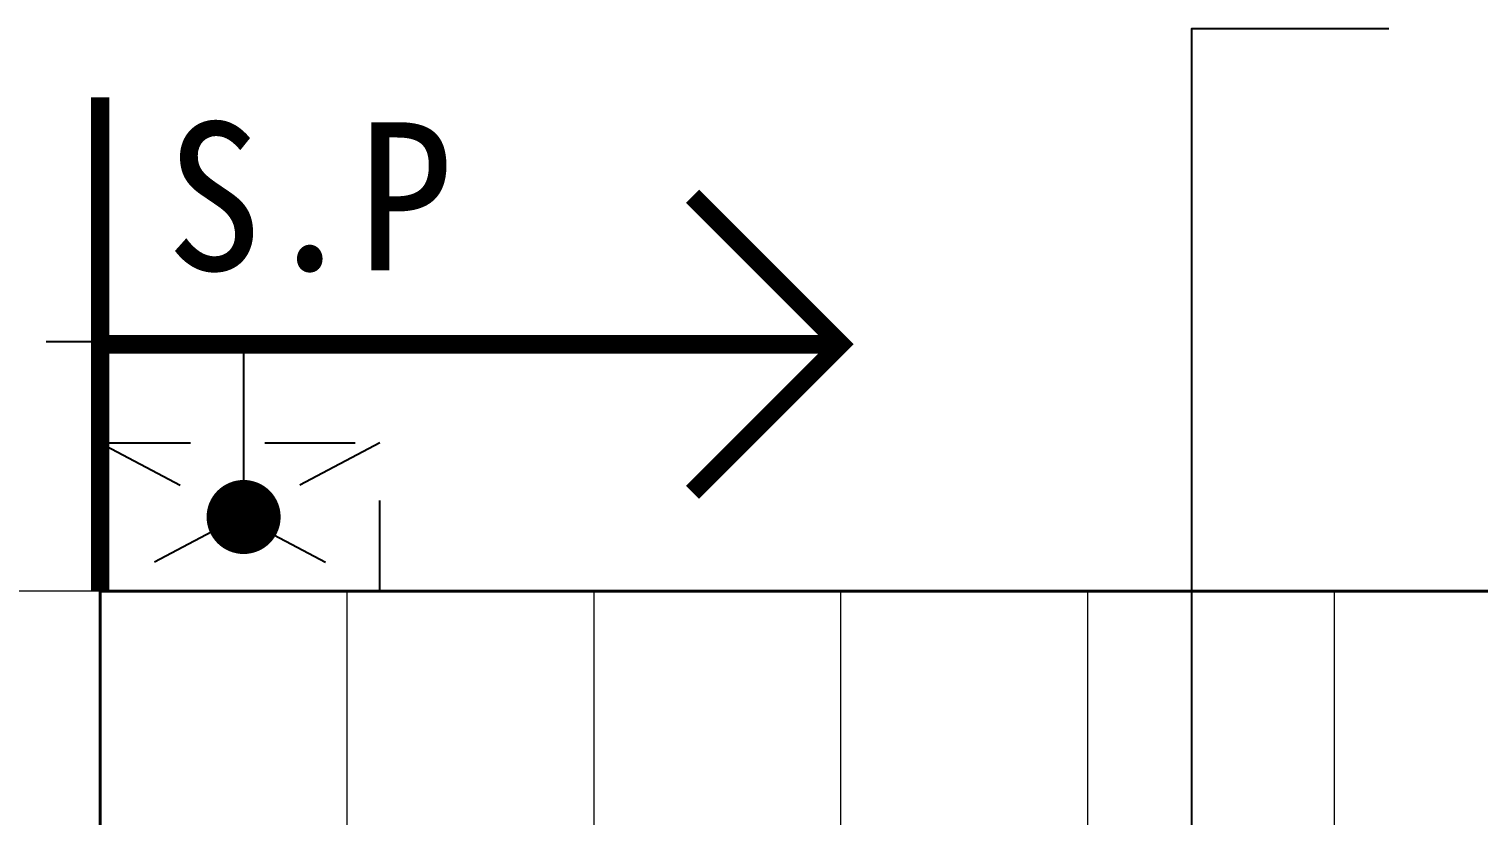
# Model space of a CAD drawing. Header units: millimetres. Extents: x -423835 to -174325, y -1379898 to -1311126.
# Drawn here: x -236237 to -234475, y -1368104 to -1367149 of the extents above; entities that cross this region are included whole.
import ezdxf
from ezdxf.enums import TextEntityAlignment as Align

# ---------------------------------------------------------------- set-up
doc = ezdxf.new("R2010")
doc.units = ezdxf.units.MM
doc.header["$LTSCALE"] = 100
doc.header["$MEASUREMENT"] = 0
doc.linetypes.add('HID', pattern=[2, 1.1, -0.9])
doc.layers.add('A-ELEV-LIN1', color=2, linetype='CONTINUOUS', lineweight=40)
doc.layers.add('A-WAXK-PATT', color=8, linetype='CONTINUOUS', lineweight=18)
for name, color, linetype in [('A-MKXS-LEAD', 7, 'CONTINUOUS'), ('HID', 1, 'HID'), ('IN-F-PAT', 8, 'CONTINUOUS'), ('IN-TEXT-FIN', 3, 'CONTINUOUS')]:
    doc.layers.add(name, color=color, linetype=linetype)
doc.layers.add('A-XXXX-NPLT', color=144, linetype='CONTINUOUS', lineweight=0, plot=False)
doc.styles.add('돋움체', font='')
doc.styles.get('돋움체').set_extended_font_data('DotumChe')

msp = doc.modelspace()

# ---------------------------------------------------------------- hatches: boundary and pattern name
at = {"layer": 'A-WAXK-PATT'}
h = msp.add_hatch(dxfattribs=at)
h.set_pattern_fill('벽타일63', color=256, angle=90)
h.set_pattern_definition([(90, (-236150.42, -1370232.08), (-300, 2e-14), []), (180, (-236150.4, -1370232.1), (-7e-14, -600), [])])
h.paths.add_polyline_path([(-234530.4, -1368132.1), (-233630.4, -1368132.1), (-233630.4, -1368578.1), (-232049.7, -1368578.1), (-232049.7, -1368132.1), (-232010.4, -1368132.1), (-232010.4, -1367832.1), (-236150.4, -1367832.1), (-236150.4, -1368132.1), (-236111.2, -1368132.1), (-236111.2, -1368631.4), (-234530.4, -1368631.4)])

# ---------------------------------------------------------------- linework, layer by layer
at = {"layer": 'A-ELEV-LIN1'}
msp.add_lwpolyline([(-236150.4, -1370232.1), (-236150.4, -1367832.1), (-232010.4, -1367832.1), (-232010.4, -1370232.1)], dxfattribs=at)
at = {"layer": 'A-MKXS-LEAD'}
for points in [[(-234584, -1367148.8), (-234824, -1367148.8), (-234824, -1368432.1)], [(-236216, -1367528.8), (-235976, -1367528.8), (-235976, -1367764.6)]]:
    msp.add_lwpolyline(points, dxfattribs=at)
at = {"layer": 'A-MKXS-LEAD', "const_width": 45}
msp.add_lwpolyline([(-235953.5, -1367742.1, -1), (-235998.5, -1367742.1, -1)], format="xyb", close=True, dxfattribs=at)
at = {"layer": 'A-WAXK-PATT'}
msp.add_lwpolyline([(-236150.4, -1370232.1), (-236150.4, -1367832.1)], dxfattribs=at)
at = {"layer": 'A-XXXX-NPLT'}
msp.add_line((-230360.4, -1367832.1), (-238310.4, -1367832.1), dxfattribs=at)
at = {"layer": 'HID'}
msp.add_lwpolyline([(-236150.4, -1367652.1), (-235810.4, -1367832.1), (-235810.4, -1367652.1), (-236150.4, -1367832.1), (-236150.4, -1367652.1), (-235810.4, -1367652.1)], dxfattribs=at)
at = {"layer": 'IN-F-PAT', "color": 2}
msp.add_line((-236150.4, -1367532.1), (-235430.9, -1367532.1), dxfattribs=at)
at = {"layer": 'IN-F-PAT', "color": 2, "const_width": 22.5}
for points in [[(-236150.4, -1367832.1), (-236150.4, -1367232.1)], [(-235430.4, -1367352.1), (-235250.4, -1367532.1), (-235430.4, -1367712.1)], [(-236150.4, -1367532.1), (-235250.4, -1367532.1)]]:
    msp.add_lwpolyline(points, dxfattribs=at)

# ---------------------------------------------------------------- texts
at = {"layer": 'IN-TEXT-FIN', "color": 2, "style": '돋움체'}
msp.add_text('S.P', height=180, dxfattribs=at).set_placement((-235721.1, -1367352.1), align=Align.MIDDLE_RIGHT)

doc.saveas('drawing.dxf')
